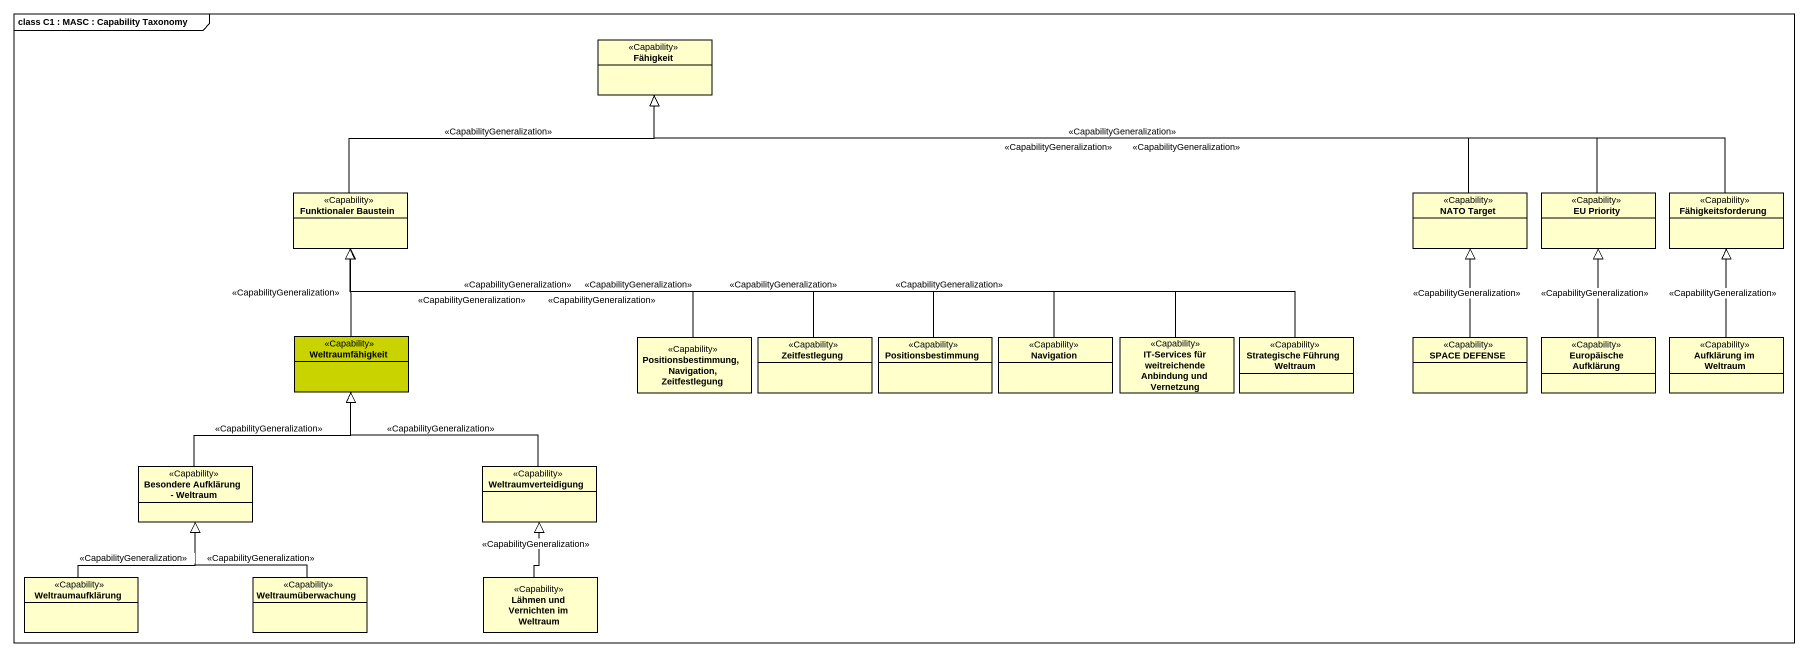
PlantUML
@startuml
mainframe class C1 : MASC : Capability Taxonomy
hide circle
hide empty members
class Fähigkeit <<Capability>>
class "Funktionaler Baustein" as Funktionaler_Baustein <<Capability>>
class "NATO Target" as NATO_Target <<Capability>>
class "EU Priority" as EU_Priority <<Capability>>
class Fähigkeitsforderung <<Capability>>
class Weltraumfähigkeit <<Capability>> #C8D300
class "Positionsbestimmung, Navigation, Zeitfestlegung" as Positionsbestimmung <<Capability>>
class Zeitfestlegung <<Capability>>
class "Positionsbestimmung" as Positionsbestimmung_2 <<Capability>>
class Navigation <<Capability>>
class "IT-Services für weitreichende Anbindung und Vernetzung" as IT_Services_für <<Capability>>
class "Strategische Führung Weltraum" as Strategische_Führung <<Capability>>
class "SPACE DEFENSE" as SPACE_DEFENSE <<Capability>>
class "Europäische Aufklärung" as Europäische_Aufklärung <<Capability>>
class "Aufklärung im Weltraum" as Aufklärung_im_Weltraum <<Capability>>
class "Besondere Aufklärung - Weltraum" as Besondere_Aufklärung <<Capability>>
class Weltraumverteidigung <<Capability>>
class Weltraumaufklärung <<Capability>>
class Weltraumüberwachung <<Capability>>
class "Lähmen und Vernichten im Weltraum" as Lähmen_und_Vernichten_im <<Capability>>
Funktionaler_Baustein -right-|> Fähigkeit : <<CapabilityGeneralization>>
NATO_Target -left-|> Fähigkeit : <<CapabilityGeneralization>>
EU_Priority -left-|> Fähigkeit : <<CapabilityGeneralization>>
Fähigkeitsforderung -left-|> Fähigkeit : <<CapabilityGeneralization>>
Weltraumfähigkeit -up-|> Funktionaler_Baustein : <<CapabilityGeneralization>>
Positionsbestimmung -left-|> Funktionaler_Baustein : <<CapabilityGeneralization>>
Zeitfestlegung -left-|> Funktionaler_Baustein : <<CapabilityGeneralization>>
Positionsbestimmung_2 -left-|> Funktionaler_Baustein : <<CapabilityGeneralization>>
Navigation -left-|> Funktionaler_Baustein : <<CapabilityGeneralization>>
IT_Services_für -left-|> Funktionaler_Baustein : <<CapabilityGeneralization>>
Strategische_Führung -left-|> Funktionaler_Baustein : <<CapabilityGeneralization>>
SPACE_DEFENSE -up-|> NATO_Target : <<CapabilityGeneralization>>
Europäische_Aufklärung -up-|> EU_Priority : <<CapabilityGeneralization>>
Aufklärung_im_Weltraum -up-|> Fähigkeitsforderung : <<CapabilityGeneralization>>
Besondere_Aufklärung -up-|> Weltraumfähigkeit : <<CapabilityGeneralization>>
Weltraumverteidigung -up-|> Weltraumfähigkeit : <<CapabilityGeneralization>>
Weltraumaufklärung -up-|> Besondere_Aufklärung : <<CapabilityGeneralization>>
Weltraumüberwachung -up-|> Besondere_Aufklärung : <<CapabilityGeneralization>>
Lähmen_und_Vernichten_im -up-|> Weltraumverteidigung : <<CapabilityGeneralization>>
@enduml
